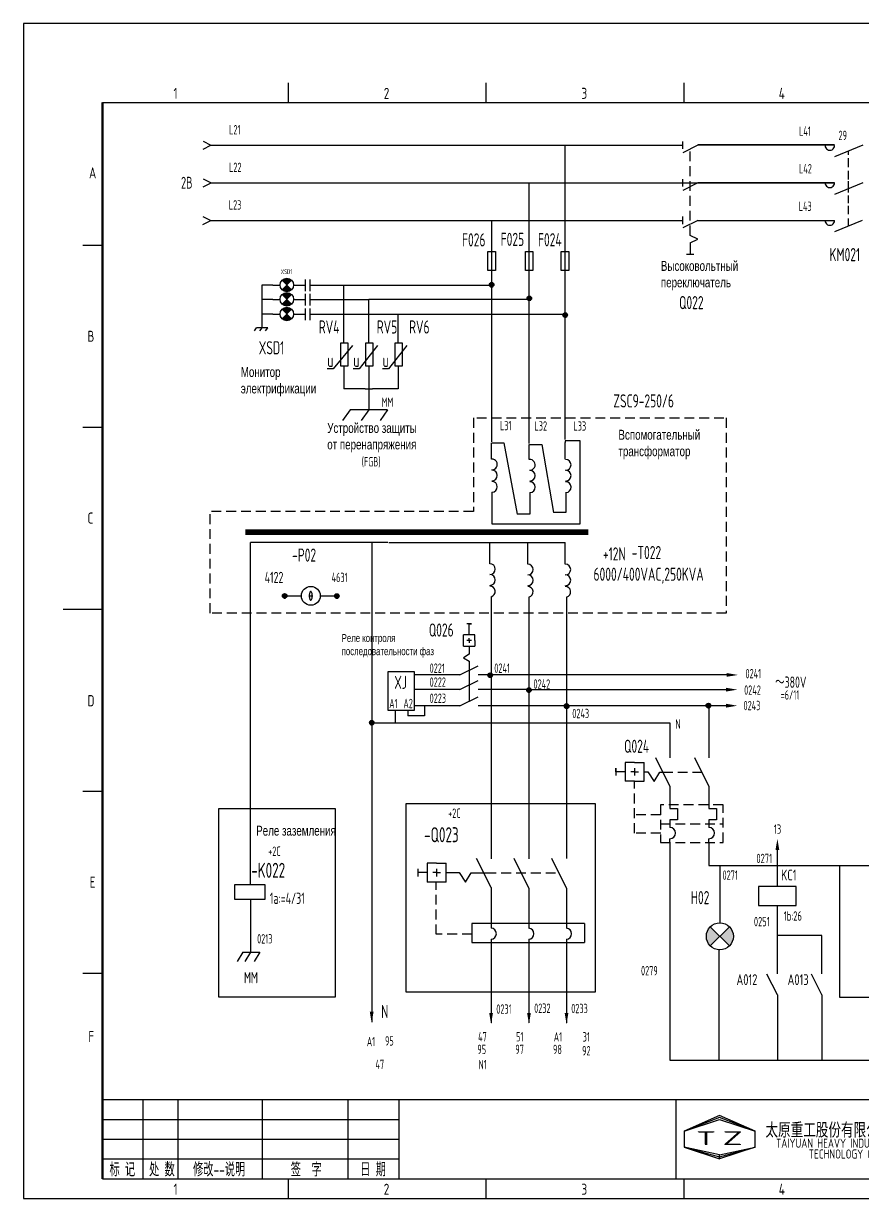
# Model space of a CAD drawing. Header units: millimetres. Extents: x 743 to 25007, y -5378 to 2245.
# Drawn here: x 4801.9 to 5014, y -237 to 60 of the extents above; entities that cross this region are included whole.
import ezdxf
from ezdxf.enums import TextEntityAlignment as Align

# ---------------------------------------------------------------- set-up
doc = ezdxf.new("R2010")
doc.units = ezdxf.units.MM
doc.header["$LTSCALE"] = 10
doc.header["$MEASUREMENT"] = 0
doc.linetypes.add('DASHED2', pattern=[0.375, 0.25, -0.125])
for name, color, linetype in [('01', 7, 'Continuous'), ('11', 3, 'Continuous'), ('CONTINUOUS', 7, 'Continuous')]:
    doc.layers.add(name, color=color, linetype=linetype)
doc.styles.add('ROMAN', font='ROMANC.shx', dxfattribs={"width": 0.7, "height": 0.7})
doc.styles.add('ROMANS', font='romans', dxfattribs={"width": 0.67, "bigfont": 'hzlib'})
doc.styles.get("Standard").update_dxf_attribs({"font": 'isocp', "width": 0.707, "bigfont": 'intecad.shx'})

# ---------------------------------------------------------------- blocks, each defined once
blk = doc.blocks.new('POINT1')
h = blk.add_hatch()
h.set_pattern_fill('ANGLE', color=256, scale=0.01, style=0)
h.set_pattern_definition([(0, (0, 0), (0, 0.06985), [0.0508, -0.01905]), (90, (0, 0), (-0.06985, 4e-18), [0.0508, -0.01905])])
h.paths.add_polyline_path([(-0.6, 0, 1), (0.6, 0, 1)])
blk.add_circle((0, 0), 0.6)
blk = doc.blocks.new('1')
at = {"layer": 'CONTINUOUS'}
for p in [(1908.14, 1601.97), (1908.14, 1599.97)]:
    blk.add_line(p, (1906.14, 1600.97), dxfattribs=at)

msp = doc.modelspace()

# ---------------------------------------------------------------- hatches: boundary and pattern name
at = {"layer": '01', "ltscale": 5}
h = msp.add_hatch(color=256, dxfattribs=at)
h.paths.add_polyline_path([(4977.93, -170.79), (4975.51, -168.37, 0.198912), (4974.51, -170.79)])
h.paths.add_polyline_path([(4975.51, -173.2), (4977.93, -170.79), (4974.51, -170.79, 0.198912)])
h.paths.add_polyline_path([(4980.34, -173.2, 0.198912), (4981.35, -170.79), (4977.93, -170.79)])
h.paths.add_polyline_path([(4977.93, -170.79), (4981.35, -170.79, 0.198912), (4980.34, -168.37)])
at = {"layer": 'CONTINUOUS'}
h = msp.add_hatch(color=256, dxfattribs=at)
h.paths.add_polyline_path([(4868.46, -6.14), (4867.25, -4.93, -0.198912), (4868.46, -4.43)])
h.paths.add_polyline_path([(4869.67, -4.93), (4868.46, -6.14), (4868.46, -4.43, -0.198912)])
h.paths.add_polyline_path([(4869.67, -7.35, -0.198912), (4868.46, -7.85), (4868.46, -6.14)])
h.paths.add_polyline_path([(4868.46, -6.14), (4868.46, -7.85, -0.198912), (4867.25, -7.35)])
h = msp.add_hatch(color=256, dxfattribs=at)
h.paths.add_polyline_path([(4868.46, -9.75), (4867.25, -8.55, -0.198912), (4868.46, -8.04)])
h.paths.add_polyline_path([(4869.67, -8.55), (4868.46, -9.75), (4868.46, -8.04, -0.198912)])
h.paths.add_polyline_path([(4869.67, -10.96, -0.198912), (4868.46, -11.46), (4868.46, -9.75)])
h.paths.add_polyline_path([(4868.46, -9.75), (4868.46, -11.46, -0.198912), (4867.25, -10.96)])
h = msp.add_hatch(color=256, dxfattribs=at)
h.paths.add_polyline_path([(4868.46, -13.48), (4867.25, -12.27, -0.198912), (4868.46, -11.77)])
h.paths.add_polyline_path([(4869.67, -12.27), (4868.46, -13.48), (4868.46, -11.77, -0.198912)])
h.paths.add_polyline_path([(4869.67, -14.69, -0.198912), (4868.46, -15.19), (4868.46, -13.48)])
h.paths.add_polyline_path([(4868.46, -13.48), (4868.46, -15.19, -0.198912), (4867.25, -14.69)])
h = msp.add_hatch(dxfattribs=at)
h.set_pattern_fill('ANGLE', color=256, scale=0.095, style=0)
h.set_pattern_definition([(0, (4150.7686, -328.4705), (0, 0.663575), [0.4826, -0.180975]), (90, (4150.7686, -328.4705), (-0.663575, 4e-17), [0.4826, -0.180975])])
h.paths.add_polyline_path([(4938.58, -112.57, 1), (4939.76, -112.57, 1)])
h = msp.add_hatch(dxfattribs=at)
h.set_pattern_fill('ANGLE', color=256, scale=0.0095, style=0)
h.set_pattern_definition([(0, (4149.7931, -315.669046), (0, 0.0663575), [0.04826, -0.0180975]), (90, (4149.7931, -315.669046), (-0.0663575, 4e-18), [0.04826, -0.0180975])])
h.paths.add_polyline_path([(4938.58, -112.57, 1), (4939.76, -112.57, 1)])
h = msp.add_hatch(dxfattribs=at)
h.set_pattern_fill('ANGLE', color=256, scale=0.0095, style=0)
h.set_pattern_definition([(0, (4185.66901, -315.5419), (0, 0.0663575), [0.04826, -0.0180975]), (90, (4185.66901, -315.5419), (-0.0663575, 4e-18), [0.04826, -0.0180975])])
h.paths.add_polyline_path([(4974.46, -112.44, 1), (4975.64, -112.44, 1)])
h = msp.add_hatch(dxfattribs=at)
h.set_pattern_fill('ANGLE', color=256, scale=0.095, style=0)
h.set_pattern_definition([(0, (4186.6445, -328.3434), (0, 0.663575), [0.4826, -0.180975]), (90, (4186.6445, -328.3434), (-0.663575, 4e-17), [0.4826, -0.180975])])
h.paths.add_polyline_path([(4974.46, -112.44, 1), (4975.64, -112.44, 1)])

# ---------------------------------------------------------------- linework, layer by layer
at = {"color": 0, "linetype": 'DASHED2'}
for p, q in [((4970.43, 6.38), (4970.43, 28.23)), ((5010.48, 23.66), (5010.48, 25.94)), ((4915.64, -39.75), (4915.64, -63.37)), ((4916.46, -39.75), (4979.54, -39.75)), ((4979.54, -39.75), (4979.54, -89.09)), ((4849.08, -89.09), (4849.08, -63.37)), ((4915.64, -63.37), (4849.08, -63.37)), ((4979.54, -89.09), (4849.08, -89.09)), ((4963.52, -129.25), (4973.4, -129.25)), ((4956.39, -144.67), (4956.39, -131.62)), ((4962.93, -137.56), (4962.93, -147.06)), ((4978.74, -137.56), (4962.93, -137.56)), ((4978.74, -147.06), (4978.74, -137.56)), ((4962.98, -140.05), (4956.45, -140.05)), ((4962.93, -142.31), (4978.74, -142.31)), ((4962.98, -144.67), (4956.44, -144.67)), ((4962.93, -147.06), (4978.74, -147.06)), ((4906.21, -170.25), (4906.21, -157.05)), ((4918.91, -154.7), (4937.22, -154.7)), ((4915.25, -170.25), (4906.21, -170.25))]:
    msp.add_line(p, q, dxfattribs=at)
for p, q in [((4862.15, -6.16), (4862.15, -15.27)), ((4882.88, -6.15), (4920.7, -6.15)), ((4889.19, -9.73), (4929.75, -9.73)), ((4889.19, -13.49), (4896.63, -13.49)), ((4896.59, -13.54), (4939.25, -13.54)), ((4903.25, -112.49), (4903.25, -115.07)), ((4895.84, -113.71), (4895.84, -116.81)), ((4899.07, -113.71), (4899.07, -115.07)), ((4903.25, -115.07), (4899.07, -115.07)), ((4975.18, -152.89), (5017.98, -152.89)), ((5008.15, -152.89), (5008.15, -186.13)), ((5003.74, -170.54), (4992.46, -170.54)), ((4977.68, -174.2), (4977.68, -202.11)), ((5008.15, -186.13), (5084.41, -186.13)), ((4965.3, -202.11), (5182.12, -202.11))]:
    msp.add_line(p, q)
at = {"color": 3}
for points in [[(4992, -148.96), (4992.95, -148.96), (4992.48, -146.11)], [(4890.38, -189.85), (4889.43, -189.85), (4889.9, -192.7)], [(4920.56, -190.14), (4919.61, -190.14), (4920.09, -192.99)], [(4930.14, -190.14), (4929.19, -190.14), (4929.67, -192.99)], [(4939.64, -190.14), (4938.69, -190.14), (4939.17, -192.99)]]:
    msp.add_solid(points, dxfattribs=at)
at = {"layer": '01', "ltscale": 5}
for p, q in [((4975.51, -168.37), (4980.34, -173.2)), ((4975.51, -173.2), (4980.34, -168.37))]:
    msp.add_line(p, q, dxfattribs=at)
msp.add_circle((4977.93, -170.79), 3.42, dxfattribs=at)
at = {"layer": 'CONTINUOUS', "color": 3}
for p, q in [((5221.87, 59.95), (4801.87, 59.95)), ((4801.87, 59.95), (4801.87, -237.05)), ((4801.87, -237.05), (5221.87, -237.05))]:
    msp.add_line(p, q, dxfattribs=at)
at = {"layer": 'CONTINUOUS', "linetype": 'Continuous'}
for p, q in [((4868.87, 39.95), (4868.87, 44.95)), ((4918.87, 39.95), (4918.87, 44.95)), ((4968.87, 39.95), (4968.87, 44.95)), ((4816.87, 3.95), (4821.87, 3.95)), ((4816.87, -42.05), (4821.87, -42.05)), ((4811.87, -88.05), (4821.87, -88.05)), ((4816.87, -134.05), (4821.87, -134.05)), ((4816.87, -180.05), (4821.87, -180.05)), ((4821.87, -212.05), (5216.87, -212.05)), ((4832.15, -232.05), (4832.15, -212.05)), ((4840.98, -232.05), (4840.98, -212.05)), ((4862.22, -212.05), (4862.22, -232.05)), ((4883.87, -212.05), (4883.87, -232.05)), ((4896.87, -232.05), (4896.87, -212.05)), ((4966.87, -232.05), (4966.87, -212.05)), ((4977.87, -216.05), (4968.87, -220.05)), ((4977.87, -216.55), (4968.87, -220.05)), ((4986.87, -220.05), (4977.87, -216.05)), ((4986.87, -220.05), (4977.87, -216.55)), ((4821.87, -217.05), (4896.87, -217.05)), ((4968.87, -220.05), (4977.87, -217.05)), ((4977.87, -217.05), (4986.87, -220.05)), ((4821.87, -222.05), (4896.87, -222.05)), ((4968.87, -220.05), (4968.87, -224.05)), ((4986.87, -224.05), (4986.87, -220.05)), ((4968.87, -224.05), (4977.87, -227.05)), ((4977.87, -226.05), (4968.87, -224.05)), ((4968.87, -224.05), (4977.87, -226.55)), ((4977.87, -226.55), (4986.87, -224.05)), ((4986.87, -224.05), (4977.87, -227.05)), ((4977.87, -226.05), (4986.87, -224.05)), ((4821.87, -227.05), (4896.87, -227.05)), ((4977.87, -227.05), (4977.87, -226.05)), ((4977.87, -227.05), (4977.87, -226.05)), ((4868.87, -237.05), (4868.87, -232.05)), ((4918.87, -237.05), (4918.87, -232.05)), ((4968.87, -237.05), (4968.87, -232.05))]:
    msp.add_line(p, q, dxfattribs=at)
at = {"layer": 'CONTINUOUS'}
for p, q in [((4821.87, 39.95), (5216.87, 39.95)), ((4968.53, 28.23), (4968.53, 30.13)), ((4849.27, 29.18), (4968.53, 29.18)), ((4938.8, -45.22), (4938.8, 29.18)), ((4972.33, 29.18), (4968.53, 27.28)), ((4972.33, 29.29), (5006.94, 29.29)), ((5006.94, 29.29), (4972.33, 29.29)), ((5014.1, 29.2), (5006.92, 26.27)), ((5010.48, 26.72), (5010.48, 27.72)), ((5010.48, 20.53), (5010.48, 22.68)), ((4849.27, 19.68), (4968.53, 19.68)), ((4929.75, -46.21), (4929.75, 19.68)), ((4960.87, 19.68), (4968.53, 19.68)), ((4963.8, 19.68), (4968.53, 19.68)), ((4964.76, 19.68), (4968.53, 19.68)), ((4968.53, 18.73), (4968.53, 20.63)), ((4968.53, 19.68), (4973.7, 19.68)), ((4972.33, 19.68), (4968.53, 17.78)), ((4972.33, 19.68), (5006.94, 19.68)), ((5006.94, 19.68), (4972.33, 19.68)), ((4972.33, 19.68), (4975.63, 19.68)), ((5014.05, 19.68), (5006.92, 16.77)), ((5010.48, 17.21), (5010.48, 20.07)), ((5010.48, 14.53), (5010.48, 16.49)), ((5010.48, 11.73), (5010.48, 13.88)), ((4849.27, 10.16), (4968.53, 10.14)), ((4920.25, -45.79), (4920.25, 10.15)), ((4968.53, 9.23), (4968.53, 11.13)), ((4972.33, 10.18), (4968.53, 8.28)), ((4972.25, 10.14), (5006.94, 10.14)), ((5013.94, 10.14), (5006.92, 7.27)), ((5010.48, 8.72), (5010.48, 10.69)), ((4972.33, 5.43), (4970.43, 6.38)), ((4970.43, 4.48), (4972.33, 5.43)), ((4970.43, 4.48), (4970.43, 1.63)), ((4919.27, 2.29), (4921.17, 2.29)), ((4919.27, -2.46), (4919.27, 2.29)), ((4921.17, 2.29), (4921.17, -2.46)), ((4928.77, 2.29), (4930.67, 2.29)), ((4928.77, -2.46), (4928.77, 2.29)), ((4930.67, 2.29), (4930.67, -2.46)), ((4937.85, 2.29), (4939.75, 2.29)), ((4937.85, -2.46), (4937.85, 2.29)), ((4939.75, 2.29), (4939.75, -2.46)), ((4969.48, 1.63), (4971.38, 1.63)), ((4921.17, -2.48), (4919.27, -2.48)), ((4930.67, -2.48), (4928.77, -2.48)), ((4939.75, -2.48), (4937.85, -2.48)), ((4867.25, -4.93), (4869.67, -7.35)), ((4869.67, -4.93), (4867.25, -7.35)), ((4873.07, -4.75), (4873.07, -7.68)), ((4874.25, -4.75), (4874.25, -7.68)), ((4864.92, -6.16), (4862.15, -6.16)), ((4864.92, -6.16), (4866.75, -6.16)), ((4867.25, -8.55), (4869.67, -10.96)), ((4869.67, -8.55), (4867.25, -10.96)), ((4870.17, -6.15), (4872, -6.15)), ((4872, -6.15), (4873.07, -6.15)), ((4873.07, -8.37), (4873.07, -11.3)), ((4874.25, -6.15), (4882.88, -6.15)), ((4874.25, -8.37), (4874.25, -11.3)), ((4882.88, -20.88), (4882.88, -6.15)), ((4864.92, -9.77), (4862.15, -9.77)), ((4864.92, -9.77), (4866.75, -9.77)), ((4870.17, -9.77), (4872, -9.77)), ((4872, -9.77), (4873.07, -9.77)), ((4874.25, -9.77), (4889.19, -9.77)), ((4889.19, -20.88), (4889.19, -9.73)), ((4864.92, -13.5), (4862.15, -13.5)), ((4864.92, -13.5), (4866.75, -13.5)), ((4867.25, -12.27), (4869.67, -14.69)), ((4869.67, -12.27), (4867.25, -14.69)), ((4870.17, -13.49), (4872, -13.49)), ((4872, -13.49), (4873.07, -13.49)), ((4873.07, -12.09), (4873.07, -15.03)), ((4874.25, -12.09), (4874.25, -15.03)), ((4874.25, -13.49), (4889.19, -13.49)), ((4896.59, -20.88), (4896.59, -13.54)), ((4860.73, -16.95), (4860.16, -17.77)), ((4863.66, -16.95), (4860.81, -16.95)), ((4862.15, -16.95), (4861.58, -17.77)), ((4862.15, -15.27), (4862.15, -16.95)), ((4863.58, -16.95), (4863.01, -17.77)), ((4896.59, -20.88), (4896.59, -20.07)), ((4885.07, -21.41), (4880.14, -27.33)), ((4883.94, -20.88), (4882.04, -20.88)), ((4882.04, -20.88), (4882.04, -26.58)), ((4883.94, -26.58), (4883.94, -20.88)), ((4891.39, -21.41), (4886.72, -27.33)), ((4890.26, -20.88), (4888.36, -20.88)), ((4888.36, -20.88), (4888.36, -26.58)), ((4890.26, -26.58), (4890.26, -20.88)), ((4898.79, -21.41), (4894.13, -27.33)), ((4895.76, -20.88), (4895.76, -26.58)), ((4897.66, -20.88), (4895.76, -20.88)), ((4897.66, -26.58), (4897.66, -20.88)), ((4882.04, -26.58), (4883.94, -26.58)), ((4888.36, -26.58), (4890.26, -26.58)), ((4895.76, -26.58), (4897.66, -26.58)), ((4880.14, -27.33), (4878.62, -27.33)), ((4882.88, -26.75), (4882.88, -32.42)), ((4886.72, -27.33), (4885.2, -27.33)), ((4889.19, -26.75), (4889.19, -31.47)), ((4894.13, -27.33), (4892.6, -27.33)), ((4896.59, -26.75), (4896.59, -32.42)), ((4888.24, -32.42), (4882.88, -32.42)), ((4888.24, -32.42), (4890.14, -32.42)), ((4889.19, -31.47), (4889.19, -35.84)), ((4896.59, -32.42), (4890.14, -32.42)), ((4889.19, -32.91), (4889.19, -37.66)), ((4889.19, -34.34), (4889.19, -35.84)), ((4884.44, -37.66), (4882.53, -40.39)), ((4893.94, -37.66), (4884.44, -37.66)), ((4889.19, -37.66), (4887.28, -40.39)), ((4893.94, -37.66), (4892.03, -40.39)), ((4920.21, -50.15), (4920.21, -46.06)), ((4920.28, -46.06), (4923.28, -46.06)), ((4923.28, -46.06), (4926.68, -64.09)), ((4929.74, -50.24), (4929.74, -46.49)), ((4929.78, -46.49), (4932.89, -46.49)), ((4932.89, -46.49), (4935.87, -63.64)), ((4938.82, -45.5), (4938.85, -45.99)), ((4942.59, -45.5), (4938.84, -45.5)), ((4938.85, -50.21), (4938.85, -45.99)), ((4942.59, -66.5), (4942.59, -45.5)), ((4920.31, -58.53), (4920.31, -63.66)), ((4929.92, -58.62), (4929.92, -63.24)), ((4939.03, -58.53), (4939.03, -62.81)), ((4920.31, -63.66), (4920.31, -66.5)), ((4929.92, -64.09), (4926.68, -64.09)), ((4929.92, -63.24), (4929.92, -64.09)), ((4939.03, -63.64), (4935.87, -63.64)), ((4939.03, -62.81), (4939.03, -63.64)), ((4920.31, -66.5), (4942.59, -66.5)), ((4893.99, -71.24), (4859.24, -71.24)), ((4859.24, -148.68), (4859.24, -71.24)), ((4889.92, -71.24), (4889.92, -192.45)), ((4894.23, -71.24), (4919.78, -71.24)), ((4919.78, -71.24), (4938.85, -71.24)), ((4919.78, -76.6), (4919.78, -71.24)), ((4929.35, -76.69), (4929.35, -71.24)), ((4938.85, -76.69), (4938.85, -71.24)), ((4867.9, -84.72), (4872.13, -84.72)), ((4874.12, -84.71), (4874.91, -84.71)), ((4876.88, -84.74), (4881.12, -84.74)), ((4920.11, -84.94), (4920.11, -151.14)), ((4929.67, -85.03), (4929.67, -151.14)), ((4939.17, -85.03), (4939.17, -151.14)), ((4915.1, -91.82), (4913.96, -91.82)), ((4914.53, -91.82), (4915.1, -91.82)), ((4914.53, -94.59), (4914.53, -91.82)), ((4915.95, -94.59), (4913.1, -94.59)), ((4913.1, -97.46), (4913.1, -94.59)), ((4915.95, -96.02), (4915.95, -94.59)), ((4913.1, -97.44), (4915.95, -97.44)), ((4915.1, -96.02), (4913.96, -96.02)), ((4914.53, -96.02), (4914.53, -95.45)), ((4914.53, -96.02), (4914.53, -96.59)), ((4914.53, -97.44), (4914.53, -99.45)), ((4915.95, -96.02), (4915.95, -97.44)), ((4914.53, -99.45), (4913.08, -100.41)), ((4913.08, -100.41), (4914.51, -101.27)), ((4912.23, -104.71), (4916.79, -102.43)), ((4914.51, -101.27), (4914.51, -111.35)), ((4889.92, -106.74), (4889.92, -192.45)), ((4912.23, -104.71), (4900.67, -104.71)), ((4912.23, -108.43), (4916.79, -106.15)), ((4979.65, -104.71), (4916.79, -104.71)), ((4912.23, -108.43), (4900.68, -108.43)), ((4929, -108.43), (4916.79, -108.43)), ((4929.76, -108.42), (4979.65, -108.42)), ((4912.23, -112.49), (4900.68, -112.49)), ((4912.23, -112.49), (4916.79, -110.21)), ((4979.65, -112.49), (4916.79, -112.49)), ((4920.11, -112.17), (4920.11, -151.19)), ((4939.17, -112.27), (4939.17, -112.62)), ((4975.05, -112.14), (4975.05, -112.49)), ((4975.18, -112.49), (4975.18, -125.68)), ((4929.67, -114.48), (4929.67, -151.19)), ((4889.92, -116.81), (4965.3, -116.81)), ((4965.3, -116.81), (4965.3, -125.68)), ((4956.39, -126.85), (4954.01, -126.85)), ((4954.01, -126.85), (4954.01, -131.6)), ((4956.39, -126.85), (4958.76, -126.85)), ((4958.76, -131.6), (4958.76, -126.85)), ((4965.3, -132.81), (4961.74, -125.68)), ((4975.18, -132.81), (4971.62, -125.68)), ((4951.64, -128.27), (4951.64, -130.17)), ((4951.64, -129.22), (4951.64, -128.27)), ((4954.01, -129.22), (4951.64, -129.22)), ((4956.39, -129.22), (4955.44, -129.22)), ((4956.39, -128.27), (4956.39, -130.17)), ((4956.39, -129.22), (4957.34, -129.22)), ((4958.76, -129.22), (4959.73, -129.22)), ((4959.73, -129.22), (4961.33, -131.64)), ((4961.33, -131.64), (4962.76, -129.25)), ((4962.76, -129.25), (4964.21, -129.25)), ((4956.39, -131.6), (4954.01, -131.6)), ((4956.39, -131.6), (4958.76, -131.6)), ((4965.3, -132.81), (4965.3, -137.56)), ((4975.18, -132.81), (4975.18, -137.56)), ((4965.3, -137.56), (4965.3, -138.51)), ((4965.3, -138.51), (4967.2, -138.51)), ((4967.2, -138.51), (4967.2, -141.36)), ((4975.18, -137.56), (4975.18, -138.51)), ((4975.18, -138.51), (4977.08, -138.51)), ((4977.08, -138.51), (4977.08, -141.36)), ((4965.3, -141.36), (4965.3, -143.26)), ((4967.2, -141.36), (4965.3, -141.36)), ((4975.18, -141.36), (4975.18, -143.26)), ((4977.08, -141.36), (4975.18, -141.36)), ((4965.3, -147.06), (4965.3, -146.11)), ((4965.3, -147.06), (4965.3, -154.31)), ((4975.18, -147.06), (4975.18, -146.11)), ((4975.18, -147.06), (4975.18, -152.89)), ((4859.24, -157.71), (4859.24, -148.68)), ((4920.11, -158.48), (4916.44, -151.13)), ((4929.67, -158.61), (4925.94, -151.13)), ((4939.17, -158.61), (4935.44, -151.13)), ((4992.46, -158.2), (4992.46, -148.99)), ((4901.58, -153.72), (4901.58, -155.62)), ((4903.95, -152.3), (4903.95, -157.05)), ((4906.33, -152.3), (4903.95, -152.3)), ((4906.33, -152.3), (4908.7, -152.3)), ((4906.33, -153.72), (4906.33, -155.62)), ((4908.7, -157.05), (4908.7, -152.3)), ((4965.3, -154.31), (4965.3, -202.11)), ((4977.94, -152.89), (4977.94, -167.43)), ((4903.95, -154.67), (4901.58, -154.67)), ((4908.73, -157.05), (4903.95, -157.05)), ((4906.33, -154.67), (4905.38, -154.67)), ((4906.33, -154.67), (4907.28, -154.67)), ((4908.7, -154.67), (4912.05, -154.67)), ((4912.05, -154.67), (4913.65, -157.09)), ((4913.65, -157.09), (4915.08, -154.7)), ((4915.08, -154.7), (4918.91, -154.7)), ((4855.3, -157.71), (4862.9, -157.71)), ((4855.3, -161.51), (4855.3, -157.71)), ((4862.9, -157.71), (4862.9, -161.51)), ((4920.11, -158.48), (4920.11, -168.69)), ((4929.67, -158.61), (4929.67, -168.69)), ((4939.17, -158.61), (4939.17, -168.69)), ((4997.21, -158.2), (4987.71, -158.2)), ((4987.71, -158.2), (4987.71, -162.95)), ((4997.21, -162.95), (4997.21, -158.2)), ((4862.9, -161.51), (4855.3, -161.51)), ((4859.24, -161.51), (4859.24, -166.66)), ((4987.71, -162.95), (4992.46, -162.95)), ((4992.46, -180.27), (4992.46, -162.95)), ((4992.46, -162.95), (4997.21, -162.95)), ((4859.24, -166.66), (4859.24, -169.34)), ((4943.75, -167.57), (4915.25, -167.57)), ((4915.25, -167.57), (4915.25, -172.32)), ((4943.75, -167.57), (4943.75, -172.32)), ((4859.24, -169.34), (4859.24, -174.8)), ((4920.11, -171.53), (4920.11, -192.62)), ((4929.67, -171.52), (4929.67, -192.62)), ((4939.17, -171.52), (4939.17, -192.62)), ((5003.74, -180.27), (5003.74, -170.54)), ((4857.34, -174.8), (4855.91, -177.17)), ((4857.34, -174.8), (4861.61, -174.8)), ((4859.24, -174.8), (4857.81, -177.17)), ((4861.61, -174.8), (4860.19, -177.17)), ((4915.25, -172.32), (4943.75, -172.32)), ((4992.46, -185.55), (4989.84, -180.31)), ((5003.74, -185.55), (5001.12, -180.31)), ((4992.46, -185.55), (4992.46, -202.11)), ((5003.74, -185.55), (5003.74, -202.11)), ((4821.87, -232.05), (5216.87, -232.05))]:
    msp.add_line(p, q, dxfattribs=at)
at = {"layer": 'CONTINUOUS', "lineweight": 50}
msp.add_line((4821.87, 39.95), (4821.87, -232.05), dxfattribs=at)
at = {"layer": 'CONTINUOUS', "const_width": 1.43}
msp.add_lwpolyline([(4857.95, -68.64), (4944.64, -68.64)], dxfattribs=at)
at = {"layer": 'CONTINUOUS'}
msp.add_lwpolyline([(4874.51, -85.79, 0.216642), (4874.64, -85.74, 0.092921), (4874.79, -85.47, 0.049591), (4874.87, -85.15, 0.037166), (4874.91, -84.71, 0.037166), (4874.87, -84.26, 0.049591), (4874.79, -83.94, 0.092921), (4874.64, -83.68, 0.216642), (4874.51, -83.62, 0.216642), (4874.39, -83.68, 0.092921), (4874.24, -83.94, 0.049591), (4874.16, -84.26, 0.037166), (4874.12, -84.71, 0.037166), (4874.16, -85.15, 0.049591), (4874.24, -85.47, 0.092921), (4874.39, -85.74, 0.216642)], format="xyb", close=True, dxfattribs=at)
for points in [[(4894.08, -103.8), (4900.67, -103.8), (4900.67, -113.71), (4894.08, -113.71)], [(4851.22, -138.49), (4880.7, -138.49), (4880.7, -186.17), (4851.22, -186.17)], [(4898.66, -137.22), (4946.44, -137.22), (4946.44, -184.9), (4898.66, -184.9)]]:
    msp.add_lwpolyline(points, close=True, dxfattribs=at)
for centre, radius in [((4868.46, -6.14), 1.71), ((4868.46, -9.75), 1.71), ((4868.46, -13.48), 1.71), ((4874.51, -84.72), 2.38), ((4939.17, -112.57), 0.59), ((4975.05, -112.44), 0.59)]:
    msp.add_circle(centre, radius, dxfattribs=at)
for centre, radius, start, end in [((5005.74, 29.1), 1.2, 179.9272, 359.9272), ((5005.74, 19.68), 1.2, 179.9272, 359.9272), ((5005.74, 10.14), 1.2, 179.9272, 359.9272), ((4920.29, -51.52), 1.37, 270, 93.1495), ((4929.86, -51.61), 1.37, 270, 94.689), ((4938.94, -51.61), 1.37, 270, 90), ((4920.29, -54.26), 1.37, 270, 90), ((4929.86, -54.34), 1.37, 270, 90), ((4938.94, -54.34), 1.37, 270, 90), ((4920.29, -57.16), 1.37, 270.7718, 90), ((4929.86, -57.25), 1.37, 272.6326, 90), ((4938.94, -57.25), 1.37, 273.7852, 90), ((4919.78, -77.97), 1.37, 270, 90), ((4929.35, -78.06), 1.37, 270, 90), ((4938.85, -78.06), 1.37, 270, 90), ((4919.78, -80.7), 1.37, 270, 90), ((4929.35, -80.79), 1.37, 270, 90), ((4938.85, -80.79), 1.37, 270, 90), ((4919.78, -83.61), 1.37, 283.6788, 90), ((4929.35, -83.7), 1.37, 283.6788, 90), ((4938.85, -83.7), 1.37, 283.6788, 90), ((4965.3, -144.68), 1.43, 270, 90), ((4975.18, -144.68), 1.43, 270, 90), ((4920, -170.11), 1.43, 274.3596, 85.6404), ((4929.5, -170.11), 1.43, 277.049, 82.951), ((4939, -170.11), 1.43, 277.049, 82.951)]:
    msp.add_arc(centre, radius, start, end, dxfattribs=at)
for points in [[(4979.65, -104.23), (4979.65, -105.18), (4982.5, -104.71)], [(4979.5, -107.96), (4979.5, -108.91), (4982.35, -108.44)], [(4979.52, -112.01), (4979.52, -112.96), (4982.37, -112.49)]]:
    msp.add_solid(points, dxfattribs=at)

# ---------------------------------------------------------------- block references
at = {"color": 1, "rotation": 180}
for p in [(6755.41, 1630.15), (6755.42, 1620.65), (6755.38, 1611.14)]:
    msp.add_blockref('1', p, dxfattribs=at)
at = {"layer": 'CONTINUOUS', "xscale": 0.9499999999998181, "yscale": 0.9499999999998181, "zscale": 0.95}
for p in [(4920.25, -6.07), (4929.75, -9.51), (4938.84, -13.74), (4867.9, -84.72), (4881.1, -84.74), (4919.85, -104.78), (4929.66, -108.51), (4889.92, -116.79)]:
    msp.add_blockref('POINT1', p, dxfattribs=at)

# ---------------------------------------------------------------- texts
at = {"color": 1, "width": 0.707}
msp.add_text('2B', height=3, dxfattribs=at).set_placement((4841.69, 18.21))
for s, width, p in [('13', 0.67, (4991.57, -144.87)), ('0271', 0.67, (4987.17, -152.28)), ('0251', 0.67, (4986.53, -168.24)), ('1b:26', 0.67, (4994.07, -166.83)), ('0279', 0.707, (4958, -180.66)), ('0231', 0.707, (4921.41, -190.35)), ('0232', 0.707, (4930.98, -190.14)), ('0233', 0.707, (4940.35, -190.21))]:
    msp.add_text(s, height=2.375, dxfattribs=dict(width=width)).set_placement(p)
at = {"attachment_point": 1}
for s, insert, char_height, width in [('{\\fArial|b0|i0|c204|p34;\\H0.71429x;Высоковольтный переключатель \\H1.4x;\\~}', (4963.02, -0.07), 3.5, 27.0998), ('{\\fArial|b0|i0|c204|p34;Монитор электрификации}', (4856.81, -26.88), 2.5, 16.3634), ('{\\fArial|b0|i0|c204|p34;Устройство защиты от перенапряжения\\~}', (4878.67, -41.03), 2.5, 22.8317), ('{\\fArial|b0|i0|c204|p34;Вспомогательный трансформатор\\~}', (4952.29, -42.75), 2.5, 27.0998), ('{\\fArial|b0|i0|c204|p34;Реле контроля последовательности фаз}', (4882.31, -94.38), 2, 29.5887), ('{\\fArial|b0|i0|c204|p34;Реле заземления}', (4860.71, -142.83), 2.5, 21.8757)]:
    msp.add_mtext(s, dxfattribs=dict(at, insert=insert, char_height=char_height, width=width))
at = {"layer": '11', "char_height": 3.5, "attachment_point": 5}
for insert in [(4863.2, -152.42), (4863.2, -162.43)]:
    msp.add_mtext('\\A1;{\\C7;\\H0.5x;\\S^ ;}', dxfattribs=dict(at, insert=insert))
at = {"layer": 'CONTINUOUS', "linetype": 'Continuous', "style": 'ROMAN'}
for s, height, width, p in [('1', 2.8, 0.7, (4839.8, 40.89)), ('2', 2.8, 0.7, (4892.96, 40.89)), ('3', 2.8, 0.7, (4942.94, 40.89)), ('4', 2.8, 0.7, (4992.83, 40.89)), ('A', 2.8, 0.7, (4818.44, 20.8)), ('B', 2.8, 0.7, (4818.05, -20.51)), ('C', 2.8, 0.7, (4818.05, -66.46)), ('D', 2.8, 0.7, (4818.05, -112.62)), ('E', 2.8, 0.7, (4818.61, -158.51)), ('F', 2.8, 0.7, (4818.26, -197.51)), ('T', 3.5, 1.8, (4971.87, -223.55)), ('Z', 3.5, 1.8, (4978.57, -223.55)), ('1', 2.8, 0.7, (4839.8, -236.11)), ('2', 2.8, 0.7, (4892.96, -236.11)), ('3', 2.8, 0.7, (4942.94, -236.11)), ('4', 2.8, 0.7, (4992.83, -236.11))]:
    msp.add_text(s, height=height, dxfattribs=dict(at, width=width)).set_placement(p)
at = {"layer": 'CONTINUOUS', "width": 0.707}
for s, height, p in [('L21', 2.375, (4853.86, 31.91)), ('L41', 2.375, (4997.95, 31.56)), ('29', 2.375, (5007.93, 30.48)), ('L22', 2.375, (4853.85, 22.41)), ('L42', 2.375, (4997.94, 22.06)), ('L23', 2.375, (4853.78, 12.91)), ('L43', 2.375, (4997.87, 12.56)), ('F026', 3.325, (4912.74, 3.6)), ('F025', 3.325, (4922.51, 3.73)), ('F024', 3.325, (4931.95, 3.63)), ('KM021', 3.325, (5005.66, -0.13)), ('XSD1', 1.188, (4866.93, -3.38)), (' Q022', 3.325, (4966.29, -12.26)), ('RV4', 3.325, (4876.53, -18.42)), ('   RV5', 3.325, (4887.15, -18.42)), ('   RV6', 3.325, (4895.33, -18.42)), ('XSD1', 3.325, (4861.36, -23.67)), ('u', 3.32, (4878.67, -26.85)), ('u', 3.32, (4885.25, -26.85)), ('u', 3.32, (4892.65, -26.85)), ('MM', 2.375, (4892.41, -36.96)), ('ZSC9-250/6', 3.325, (4951.01, -37.11)), ('L31', 2.375, (4922.34, -42.87)), ('L32', 2.375, (4931.07, -42.97)), ('L33', 2.375, (4940.92, -42.98)), ('(FGB)', 2.375, (4887.38, -52.02)), ('-P02', 3.325, (4869.79, -76.08)), ('+12N', 3.325, (4948.36, -75.78)), ('-T022  ', 3.325, (4955.66, -75.43)), ('4122', 2.85, (4862.84, -81.49)), ('4631', 2.375, (4879.78, -81.25)), ('   6000/400VAC,250KVA', 3.325, (4941.95, -80.92)), ('Q026', 3.325, (4904.37, -95.02)), ('0221', 2.375, (4904.55, -104.18)), ('0241', 2.375, (4920.9, -104.18)), ('0241', 2.375, (4984.41, -105.56)), ('XJ', 3.325, (4895.62, -108.24)), ('0222', 2.375, (4904.55, -107.7)), ('0242', 2.375, (4930.82, -108.2)), ('～380V', 2.85, (4991.88, -107.96)), ('0223', 2.375, (4904.55, -111.79)), ('0242', 2.375, (4984.07, -109.73)), ('=6/11', 2.375, (4993.3, -110.94)), ('A1', 2.375, (4894.34, -113.12)), ('A2', 2.375, (4897.92, -113.11)), ('0243', 2.375, (4983.91, -113.63)), ('0243', 2.375, (4940.62, -115.64)), ('N', 2.38, (4966.69, -118.31)), ('Q024', 3.325, (4953.73, -124.4)), ('+2C', 2.375, (4909.24, -140.84)), ('-Q023', 3.8, (4903.15, -147)), ('+2C', 2.375, (4863.75, -150.45)), ('-K022', 3.8, (4859.45, -155.99)), ('0271', 2.375, (4978.6, -156.5)), ('1a:=4/31', 2.85, (4864.15, -162.59)), ('H02', 3.325, (4970.57, -162.66)), ('0213', 2.375, (4860.94, -172.6)), ('MM', 2.85, (4857.62, -182.64)), ('N', 3.33, (4892.31, -191.47))]:
    msp.add_text(s, height=height, dxfattribs=at).set_placement(p)
at = {"layer": 'CONTINUOUS', "style": 'ROMANS', "width": 0.67}
for s, p in [('KC1', (4993.41, -156.66)), ('A012', (4982.13, -183.1)), ('A013', (4995.05, -183.1))]:
    msp.add_text(s, height=2.736, dxfattribs=at).set_placement(p)
at = {"layer": 'CONTINUOUS', "color": 7, "width": 0.707}
for s, p in [('47', (4916.81, -197.36)), ('51', (4926.41, -197.36)), ('A1', (4935.93, -197.38)), ('31', (4943.25, -197.38)), ('A1', (4888.67, -198.57)), ('95', (4893.27, -198.4)), ('95', (4916.62, -200.54)), ('97', (4926.22, -200.54)), ('98', (4935.74, -200.56)), ('92', (4943.11, -200.88)), ('47', (4890.86, -204.32)), ('N1', (4916.93, -204.38))]:
    msp.add_text(s, height=2.375, dxfattribs=at).set_placement(p)
at = {"layer": 'CONTINUOUS', "width": 0.67}
for s, p in [('标 记', (4826.87, -229.55)), ('处 数', (4836.87, -229.55)), ('修改--说明', (4851.34, -229.55)), ('签  字', (4873.37, -229.55)), ('日 期', (4890.25, -229.55))]:
    msp.add_text(s, height=3.5, dxfattribs=at).set_placement(p, align=Align.MIDDLE)
at = {"layer": 'CONTINUOUS', "insert": (5011.74, -222.48), "char_height": 3.3, "width": 50, "attachment_point": 5, "line_spacing_factor": 0.7125}
msp.add_mtext('{\\f宋体|b0|i0|c134|p2;太原重工股份有限公司技术中心\\P\\Fromans.shx;\\H0.6969x;TAIYUAN HEAVY INDUSTRY CO., LTD\\PTECHNOLOGY CENTER}', dxfattribs=at)

doc.saveas('drawing.dxf')
